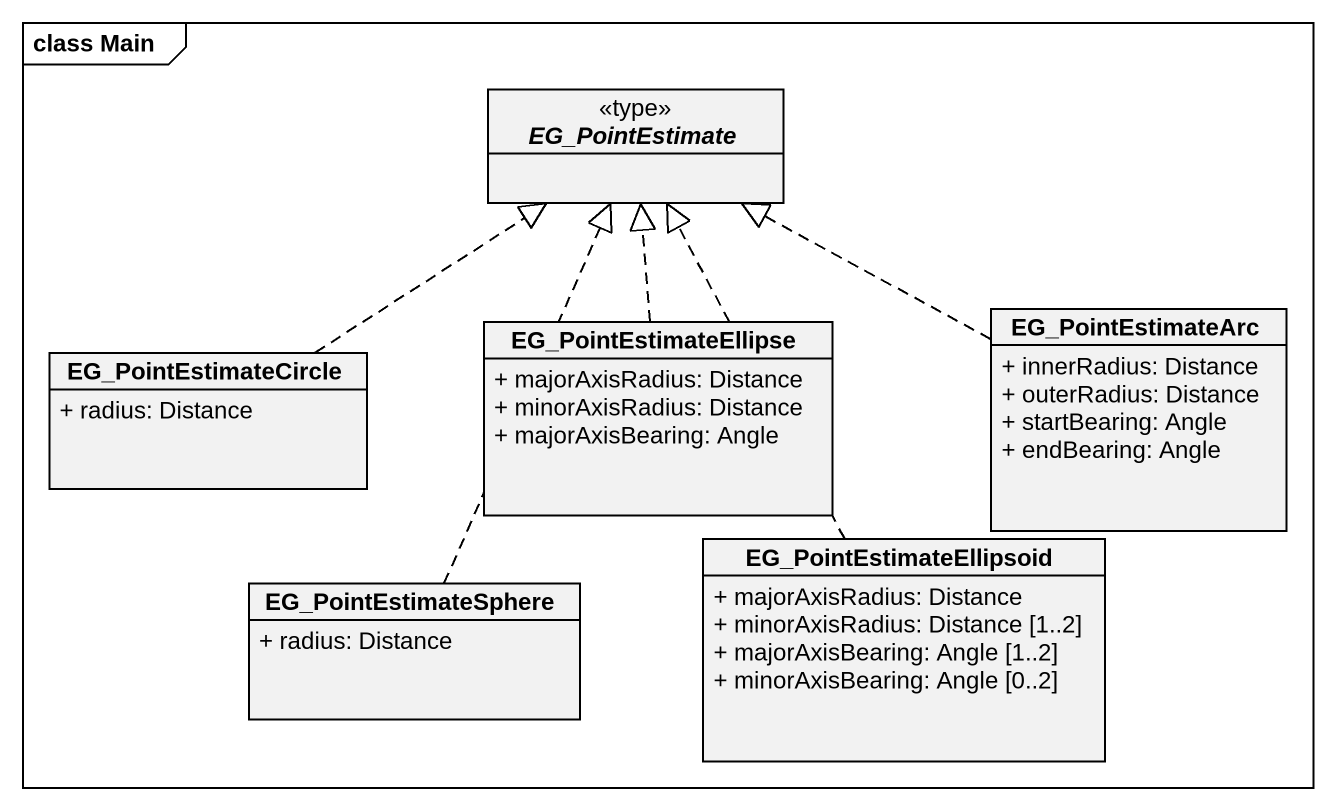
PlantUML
@startuml
mainframe class Main
hide circle
hide empty members
skinparam classAttributeIconSize 0
abstract class EG_PointEstimate <<type>>
class EG_PointEstimateArc {
  + innerRadius: Distance
  + outerRadius: Distance
  + startBearing: Angle
  + endBearing: Angle
}
class EG_PointEstimateCircle {
  + radius: Distance
}
class EG_PointEstimateEllipse {
  + majorAxisRadius: Distance
  + minorAxisRadius: Distance
  + majorAxisBearing: Angle
}
class EG_PointEstimateSphere {
  + radius: Distance
}
class EG_PointEstimateEllipsoid {
  + majorAxisRadius: Distance
  + minorAxisRadius: Distance [1..2]
  + majorAxisBearing: Angle [1..2]
  + minorAxisBearing: Angle [0..2]
}
EG_PointEstimateArc .left.|> EG_PointEstimate
EG_PointEstimateCircle .up.|> EG_PointEstimate
EG_PointEstimateEllipse .up.|> EG_PointEstimate
EG_PointEstimateSphere .up.|> EG_PointEstimate
EG_PointEstimateEllipsoid .up.|> EG_PointEstimate
@enduml
